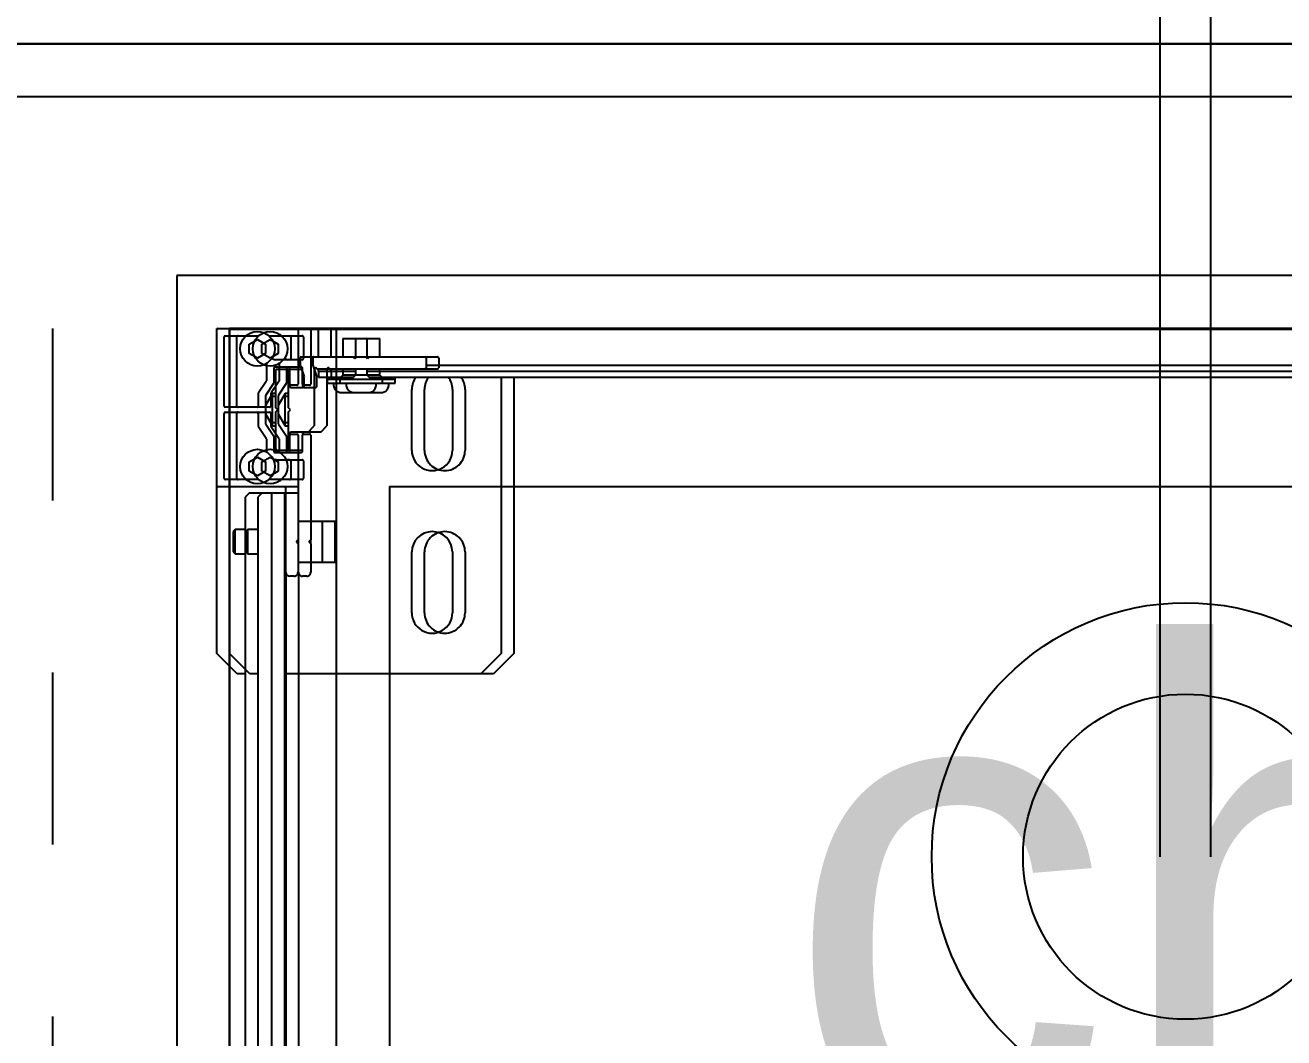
# Model space of a CAD drawing. Header units: centimetres. Extents: x 2648 to 12729, y 1890 to 6224.
# Drawn here: x 8948.27 to 8979.25, y 3202.65 to 3227.57 of the extents above; entities that cross this region are included whole.
import ezdxf

# ---------------------------------------------------------------- set-up
doc = ezdxf.new("R2010")
doc.units = ezdxf.units.CM
doc.linetypes.add('prlm_vmc', pattern=[0.282222, 0.141111, -0.141111])
for name, color, linetype in [('B aménagement intérieur', 252, 'Continuous'), ('B Général', 252, 'Continuous'), ('C ANNOTATIONS-prestations', 252, 'Continuous'), ('F REMPLISSAGE-vert clair', 252, 'Continuous'), ('F REMPLISSAGE-vert foncé', 252, 'Continuous'), ('MTI900_Alu', 252, 'Continuous'), ('prlm-GT', 242, 'Continuous')]:
    doc.layers.add(name, color=color, linetype=linetype)
doc.layers.add('prlm-CHAUFF', color=4, linetype='Continuous', lineweight=25)
doc.layers.add('prlm-ELEC-CFO', color=10, linetype='Continuous', lineweight=25)
doc.styles.add('prlm-elec-cfo', font='comic.ttf', dxfattribs={"height": 12})

# ---------------------------------------------------------------- blocks, each defined once
blk = doc.blocks.new('B 80.Gaine 150_70')
at = {"layer": 'B Général', "linetype": 'Continuous', "flags": 128}
for points in [[(-70, 36.305), (19.5, 36.305), (19.5, -2.715), (-70, -2.715)], [(-70, -2.7), (-70, 36.3), (19.5, 36.3), (19.5, -2.7)]]:
    blk.add_lwpolyline(points, close=True, dxfattribs=at)
at = {"layer": 'C ANNOTATIONS-prestations'}
for p, q in [((18.15, 1.335), (18.15, 32.035)), ((18.8, 1.435), (18.8, 31.935)), ((17.8, 3.285), (17.8, 30.055)), ((12.5, 5.285), (13, 5.785)), ((13, 5.785), (17.8, 5.785)), ((18.8, 5.785), (19, 5.785)), ((19, 5.785), (19.5, 5.285)), ((12.5, -1.515), (12.5, 5.285)), ((19.5, 5.285), (19.5, 1.155)), ((13.7, 2.785), (13.7, 4.285)), ((14.7, 4.285), (14.7, 2.785)), ((17.5, 2.585), (17.5, 3.285)), ((17.6, 3.385), (17.7, 3.385)), ((17.8, 3.285), (17.8, 1.215)), ((16.9, 3.035), (16.9, 2.035)), ((17.5, 3.035), (16.9, 3.035)), ((19.05, 2.835), (18.8, 2.835)), ((19.05, 2.835), (19.05, 2.235)), ((19.1, 2.785), (19.05, 2.835)), ((17.529, 2.556), (17.5, 2.585)), ((17.5, 2.585), (17.5, 2.485)), ((17.5, 2.485), (17.529, 2.514)), ((17.5, -0.085), (17.5, 2.485)), ((19.1, 2.285), (19.1, 2.785)), ((18.8, 2.235), (19.05, 2.235)), ((19.05, 2.235), (19.1, 2.285)), ((16.9, 2.035), (17.5, 2.035)), ((17.8, 1.335), (18.15, 1.335)), ((18.15, 1.335), (18.7, 1.335)), ((18.7, 1.335), (18.8, 1.435)), ((17.68, 0.545), (17.68, 0.975)), ((17.71, 1.005), (18.217, 1.005)), ((17.83, 1.185), (19.47, 1.185)), ((18.783, 1.005), (19.29, 1.005)), ((19.32, 0.975), (19.32, -0.625)), ((19.5, 1.155), (19.5, -2.685)), ((18.3, 0.8), (18.5, 0.916)), ((18.3, 0.57), (18.3, 0.8)), ((18.5, 0.916), (18.7, 0.8)), ((18.7, 0.8), (18.7, 0.57)), ((18.03, 0.515), (17.71, 0.515)), ((18.07, 0.335), (17.73, 0.335)), ((18.28, -0.001), (18.28, 0.321)), ((18.5, 0.454), (18.3, 0.57)), ((18.7, 0.57), (18.5, 0.454)), ((13.7, -1.215), (13.7, 0.285)), ((14.7, 0.285), (14.7, -1.215)), ((17.7, 0.305), (17.7, -0.085)), ((17.73, 0.285), (18.02, 0.285)), ((18.05, 0.255), (18.05, -0.665)), ((18.1, -0.065), (18.1, 0.305)), ((17.25, -0.165), (17.1, -0.315)), ((17.25, -0.165), (17.67, -0.165)), ((17.67, -0.115), (17.53, -0.115)), ((17.7, -0.135), (17.7, -0.085)), ((18.295, -0.357), (18.1, -0.065)), ((18.48, -0.311), (18.285, -0.018)), ((17.1, -1.715), (17.1, -0.315)), ((18.127, -0.315), (18.05, -0.315)), ((18.05, -0.392), (18.171, -0.392)), ((18.127, -0.315), (18.127, -1.115)), ((18.3, -0.615), (18.127, -0.315)), ((18.3, -1.056), (18.3, -0.374)), ((18.48, -0.625), (18.48, -0.311)), ((18.05, -0.665), (18, -0.715)), ((18, -0.715), (18.05, -0.765)), ((18.05, -0.765), (18.05, -1.685)), ((18.127, -1.115), (18.3, -0.815)), ((18.48, -1.11), (18.48, -0.805)), ((19.29, -0.655), (18.51, -0.655)), ((18.51, -0.775), (19.29, -0.775)), ((19.32, -0.805), (19.32, -2.505)), ((16.425, -1.135), (15.775, -1.135)), ((18.05, -1.038), (18.171, -1.038)), ((18.05, -1.115), (18.127, -1.115)), ((18.105, -1.357), (18.295, -1.073)), ((18.285, -1.412), (18.475, -1.127)), ((15.75, -1.515), (-66.25, -1.515)), ((16.78, -1.365), (15.42, -1.365)), ((15.42, -1.365), (15.42, -1.465)), ((16.78, -1.465), (15.42, -1.465)), ((15.42, -1.465), (15.42, -1.515)), ((15.7, -1.465), (15.8, -1.565)), ((16.4, -1.565), (16.5, -1.465)), ((17, -1.515), (16.45, -1.515)), ((16.78, -1.465), (16.78, -1.365)), ((16.78, -1.515), (16.78, -1.465)), ((17, -1.665), (17, -1.515)), ((17.35, -1.295), (17.35, -1.51)), ((17.448, -1.81), (17.352, -1.52)), ((17.67, -1.265), (17.38, -1.265)), ((17.5, -2.685), (17.5, -1.345)), ((17.53, -1.315), (17.67, -1.315)), ((17.7, -1.345), (17.7, -1.295)), ((17.7, -1.345), (17.7, -1.735)), ((18.1, -1.735), (18.1, -1.374)), ((18.28, -1.851), (18.28, -1.429)), ((15.8, -1.665), (-66.3, -1.665)), ((14.35, -1.815), (-64.85, -1.815)), ((14.35, -1.985), (14.35, -1.745)), ((14.38, -1.715), (17.04, -1.715)), ((15.8, -1.565), (16.4, -1.565)), ((15.8, -1.565), (15.8, -1.715)), ((16.4, -1.715), (16.4, -1.565)), ((17, -1.665), (16.4, -1.665)), ((17, -1.665), (17, -1.715)), ((17.45, -1.985), (17.45, -1.82)), ((18.02, -1.715), (17.73, -1.715)), ((17.73, -1.765), (18.07, -1.765)), ((16.05, -2.015), (14.38, -2.015)), ((15.8, -2.015), (15.8, -2.465)), ((16.05, -2.015), (16.1, -1.965)), ((16.1, -1.965), (16.15, -2.015)), ((17.42, -2.015), (16.15, -2.015)), ((16.4, -2.465), (16.4, -2.015)), ((17, -2.015), (17, -2.715)), ((17.68, -2.505), (17.68, -1.975)), ((17.71, -1.945), (18.056, -1.945)), ((18.3, -2.1), (18.5, -1.984)), ((18.3, -2.33), (18.3, -2.1)), ((18.5, -1.984), (18.7, -2.1)), ((18.7, -2.1), (18.7, -2.33)), ((16.4, -2.465), (15.8, -2.465)), ((18.5, -2.446), (18.3, -2.33)), ((18.7, -2.33), (18.5, -2.446)), ((17, -2.715), (-67.5, -2.715)), ((17.53, -2.715), (17, -2.715)), ((19.47, -2.715), (17.53, -2.715)), ((18.217, -2.535), (17.71, -2.535)), ((19.29, -2.535), (18.783, -2.535)), ((19.5, -2.715), (19.47, -2.715)), ((19.5, -2.685), (19.5, -2.715))]:
    blk.add_line(p, q, dxfattribs=at)
at = {"layer": 'C ANNOTATIONS-prestations', "flags": 128}
for points in [[(14.7, 4.285, 0.414214), (14.2, 4.785, 0.414214), (13.7, 4.285)], [(17.6, 3.385, 0.198912), (17.529, 3.356, 0.198912), (17.5, 3.285)], [(17.8, 3.285, 0.198912), (17.771, 3.356, 0.198912), (17.7, 3.385)], [(13.7, 2.785, 0.414214), (14.2, 2.285, 0.414214), (14.7, 2.785)], [(17.529, 2.514, 0.198912), (17.538, 2.535, 0.198912), (17.529, 2.556)], [(17.71, 1.005, 0.198912), (17.689, 0.996, 0.198912), (17.68, 0.975)], [(17.8, 1.215, 0.198912), (17.809, 1.194, 0.198912), (17.83, 1.185)], [(18.22, 1.005, 0.01196), (18.219, 1.005, 0.01196), (18.217, 1.005)], [(18.783, 1.005, 0.01196), (18.781, 1.005, 0.01196), (18.78, 1.005)], [(19.32, 0.975, 0.198912), (19.311, 0.996, 0.198912), (19.29, 1.005)], [(19.5, 1.155, 0.198912), (19.491, 1.176, 0.198912), (19.47, 1.185)], [(14.7, 0.285, 0.414214), (14.2, 0.785, 0.414214), (13.7, 0.285)], [(17.68, 0.545, 0.198912), (17.689, 0.524, 0.198912), (17.71, 0.515)], [(17.73, 0.335, 0.198912), (17.709, 0.326, 0.198912), (17.7, 0.305)], [(18.03, 0.515, 0.095961), (18.068, 0.522, 0.095961), (18.099, 0.543)], [(18.1, 0.305, 0.198912), (18.091, 0.326, 0.198912), (18.07, 0.335)], [(17.73, 0.285, 0.198912), (17.709, 0.276, 0.198912), (17.7, 0.255)], [(18.05, 0.255, 0.198912), (18.041, 0.276, 0.198912), (18.02, 0.285)], [(17.5, -0.085, 0.198912), (17.509, -0.106, 0.198912), (17.53, -0.115)], [(17.67, -0.115, 0.198912), (17.691, -0.106, 0.198912), (17.7, -0.085)], [(17.67, -0.165, 0.198912), (17.691, -0.156, 0.198912), (17.7, -0.135)], [(18.28, -0.001, 0.073633), (18.281, -0.01, 0.073633), (18.285, -0.018)], [(18.3, -0.374, 0.073633), (18.299, -0.365, 0.073633), (18.295, -0.357)], [(18.48, -0.625, 0.198912), (18.489, -0.646, 0.198912), (18.51, -0.655)], [(18.51, -0.775, 0.198912), (18.489, -0.784, 0.198912), (18.48, -0.805)], [(19.29, -0.655, 0.198912), (19.311, -0.646, 0.198912), (19.32, -0.625)], [(19.32, -0.805, 0.198912), (19.311, -0.784, 0.198912), (19.29, -0.775)], [(13.7, -1.215, 0.080612), (13.726, -1.373, 0.080612), (13.8, -1.515)], [(14.6, -1.515, 0.080612), (14.674, -1.373, 0.080612), (14.7, -1.215)], [(15.775, -1.135, 0.218554), (15.623, -1.205, 0.218554), (15.577, -1.365)], [(16.623, -1.365, 0.218554), (16.577, -1.205, 0.218554), (16.425, -1.135)], [(18.295, -1.073, 0.073633), (18.299, -1.065, 0.073633), (18.3, -1.056)], [(18.475, -1.127, 0.073633), (18.479, -1.119, 0.073633), (18.48, -1.11)], [(15.577, -1.36, 0.003145), (15.576, -1.362, 0.003145), (15.576, -1.365)], [(16.624, -1.365, 0.003145), (16.624, -1.362, 0.003145), (16.623, -1.36)], [(17.38, -1.265, 0.198912), (17.359, -1.274, 0.198912), (17.35, -1.295)], [(17.35, -1.51, 0.040241), (17.35, -1.515, 0.040241), (17.352, -1.52)], [(17.53, -1.315, 0.198912), (17.509, -1.324, 0.198912), (17.5, -1.345)], [(17.7, -1.295, 0.198912), (17.691, -1.274, 0.198912), (17.67, -1.265)], [(17.7, -1.345, 0.198912), (17.691, -1.324, 0.198912), (17.67, -1.315)], [(18.105, -1.357, 0.073633), (18.101, -1.365, 0.073633), (18.1, -1.374)], [(18.285, -1.412, 0.073633), (18.281, -1.42, 0.073633), (18.28, -1.429)], [(14.38, -1.715, 0.198912), (14.359, -1.724, 0.198912), (14.35, -1.745)], [(17.04, -1.715, 0.414214), (17.07, -1.745, 0.414214), (17.1, -1.715)], [(17.45, -1.82, 0.040241), (17.45, -1.815, 0.040241), (17.448, -1.81)], [(17.7, -1.685, 0.198912), (17.709, -1.706, 0.198912), (17.73, -1.715)], [(17.7, -1.735, 0.198912), (17.709, -1.756, 0.198912), (17.73, -1.765)], [(18.02, -1.715, 0.198912), (18.041, -1.706, 0.198912), (18.05, -1.685)], [(18.07, -1.765, 0.198912), (18.091, -1.756, 0.198912), (18.1, -1.735)], [(14.35, -1.985, 0.198912), (14.359, -2.006, 0.198912), (14.38, -2.015)], [(17.42, -2.015, 0.198912), (17.441, -2.006, 0.198912), (17.45, -1.985)], [(17.71, -1.945, 0.198912), (17.689, -1.954, 0.198912), (17.68, -1.975)], [(18.14, -1.99, 0.123554), (18.104, -1.957, 0.123554), (18.056, -1.945)], [(17.5, -2.685, 0.198912), (17.509, -2.706, 0.198912), (17.53, -2.715)], [(17.68, -2.505, 0.198912), (17.689, -2.526, 0.198912), (17.71, -2.535)], [(18.217, -2.535, 0.01196), (18.219, -2.535, 0.01196), (18.22, -2.535)], [(18.78, -2.535, 0.01196), (18.781, -2.535, 0.01196), (18.783, -2.535)], [(19.29, -2.535, 0.198912), (19.311, -2.526, 0.198912), (19.32, -2.505)], [(19.47, -2.715, 0.198912), (19.491, -2.706, 0.198912), (19.5, -2.685)]]:
    blk.add_lwpolyline(points, format="xyb", dxfattribs=at)
at = {"layer": 'C ANNOTATIONS-prestations'}
for centre in [(18.5, 0.685), (18.5, -2.215)]:
    blk.add_circle(centre, 0.425, dxfattribs=at)
blk = doc.blocks.new('xi.uta-yzen-g')
at = {"layer": 'prlm-CHAUFF', "ltscale": 50}
blk.add_lwpolyline([(-40.5, 20.62), (-40.5, 3.9), (40.5, 3.9), (40.5, 20.62)], close=True, dxfattribs=at)
blk = doc.blocks.new('B 70.MTI900_Alu_390')
at = {"layer": 'MTI900_Alu', "color": 1, "linetype": 'Continuous'}
for p, q in [((-4.475, 0), (-4.472, 0)), ((-4.475, -0.003), (-4.475, 0)), ((-4.472, 0), (-4.278, 0)), ((-4.278, 0), (-4.225, 0)), ((-4.225, 0), (4.225, 0)), ((-4.225, -0.07), (-4.225, 0)), ((-4.475, -0.387), (-4.475, -0.003)), ((-4.457, -0.191), (-4.457, -0.021)), ((-4.454, -0.018), (-4.4033, -0.018)), ((-4.395, -0.0385), (-4.375, -0.0269)), ((-4.375, -0.0269), (-4.355, -0.0385)), ((-4.3467, -0.018), (-4.296, -0.018)), ((-4.293, -0.021), (-4.293, -0.074)), ((-4.275, -0.003), (-4.275, -0.137)), ((-4.165, -0.025), (-4.105, -0.025)), ((-4.165, -0.025), (-4.165, -0.07)), ((-4.105, -0.07), (-4.105, -0.025)), ((-4.395, -0.0615), (-4.395, -0.0385)), ((-4.375, -0.0731), (-4.395, -0.0615)), ((-4.355, -0.0615), (-4.375, -0.0731)), ((-4.355, -0.0385), (-4.355, -0.0615)), ((-4.353, -0.0864), (-4.353, -0.1286)), ((-4.296, -0.077), (-4.3306, -0.077)), ((-4.27, -0.073), (-4.27, -0.0895)), ((-4.2698, -0.0905), (-4.2602, -0.1195)), ((-4.267, -0.07), (-4.14, -0.07)), ((-4.135, -0.075), (-4.14, -0.07)), ((-4.13, -0.07), (-4.135, -0.075)), ((-4.13, -0.07), (-3.963, -0.07)), ((-3.96, -0.073), (-3.96, -0.097)), ((-3.96, -0.09), (3.96, -0.09)), ((-4.335, -0.098), (-4.335, -0.1341)), ((-4.298, -0.095), (-4.332, -0.095)), ((-4.33, -0.195), (-4.33, -0.103)), ((-4.327, -0.1), (-4.298, -0.1)), ((-4.295, -0.137), (-4.295, -0.098)), ((-4.26, -0.142), (-4.26, -0.1205)), ((-4.235, -0.1), (-4.235, -0.24)), ((-3.963, -0.1), (-4.229, -0.1)), ((-4.225, -0.105), (-4.225, -0.1)), ((-4.225, -0.105), (-4.165, -0.105)), ((-4.225, -0.105), (-4.225, -0.12)), ((-4.225, -0.12), (-4.17, -0.12)), ((-4.203, -0.12), (-4.203, -0.125)), ((-4.165, -0.115), (-4.175, -0.125)), ((-4.165, -0.1), (-4.165, -0.115)), ((-4.105, -0.115), (-4.165, -0.115)), ((-4.105, -0.115), (-4.105, -0.1)), ((-4.105, -0.105), (4.105, -0.105)), ((-4.095, -0.125), (-4.105, -0.115)), ((-4.1, -0.12), (4.1, -0.12)), ((-4.067, -0.125), (-4.067, -0.12)), ((-3.775, -0.12), (-3.775, -0.8)), ((-4.3535, -0.1303), (-4.3725, -0.1588)), ((-4.3355, -0.1358), (-4.3545, -0.1642)), ((-4.295, -0.137), (-4.295, -0.142)), ((-4.278, -0.14), (-4.292, -0.14)), ((-4.292, -0.145), (-4.263, -0.145)), ((-4.203, -0.125), (-4.067, -0.125)), ((-4.203, -0.125), (-4.203, -0.135)), ((-4.203, -0.135), (-4.067, -0.135)), ((-4.067, -0.135), (-4.067, -0.125)), ((-3.995, -0.3), (-3.995, -0.15)), ((-3.895, -0.15), (-3.895, -0.3)), ((-4.373, -0.1605), (-4.373, -0.191)), ((-4.3377, -0.16), (-4.355, -0.19)), ((-4.355, -0.1659), (-4.355, -0.2341)), ((-4.33, -0.1677), (-4.3421, -0.1677)), ((-4.3377, -0.24), (-4.3377, -0.16)), ((-4.33, -0.16), (-4.3377, -0.16)), ((-4.1675, -0.158), (-4.1025, -0.158)), ((-4.457, -0.369), (-4.457, -0.209)), ((-4.376, -0.194), (-4.454, -0.194)), ((-4.454, -0.206), (-4.376, -0.206)), ((-4.373, -0.209), (-4.373, -0.2404)), ((-4.355, -0.21), (-4.3377, -0.24)), ((-4.325, -0.2), (-4.33, -0.195)), ((-4.33, -0.205), (-4.325, -0.2)), ((-4.33, -0.297), (-4.33, -0.205)), ((-4.373, -0.2404), (-4.3535, -0.2697)), ((-4.3545, -0.2358), (-4.335, -0.265)), ((-4.33, -0.2323), (-4.3421, -0.2323)), ((-4.3377, -0.24), (-4.33, -0.24)), ((-4.25, -0.255), (-4.235, -0.24)), ((-4.353, -0.2714), (-4.353, -0.3036)), ((-4.335, -0.265), (-4.335, -0.302)), ((-4.295, -0.258), (-4.295, -0.263)), ((-4.295, -0.302), (-4.295, -0.263)), ((-4.25, -0.255), (-4.292, -0.255)), ((-4.292, -0.26), (-4.278, -0.26)), ((-4.275, -0.263), (-4.275, -0.52)), ((-4.332, -0.305), (-4.298, -0.305)), ((-4.298, -0.3), (-4.327, -0.3)), ((-4.395, -0.3285), (-4.375, -0.3169)), ((-4.395, -0.3515), (-4.395, -0.3285)), ((-4.375, -0.3169), (-4.355, -0.3285)), ((-4.355, -0.3285), (-4.355, -0.3515)), ((-4.328, -0.323), (-4.296, -0.323)), ((-4.293, -0.326), (-4.293, -0.369)), ((-4.375, -0.3631), (-4.395, -0.3515)), ((-4.355, -0.3515), (-4.375, -0.3631)), ((-4.475, -0.8), (-4.475, -0.387)), ((-4.308, -0.39), (-4.472, -0.39)), ((-4.4033, -0.372), (-4.454, -0.372)), ((-4.296, -0.372), (-4.3467, -0.372)), ((-4.305, -0.6), (-4.305, -0.393)), ((-4.395, -0.405), (-4.405, -0.415)), ((-4.405, -0.415), (-4.405, -3.465)), ((-4.34, -0.405), (-4.395, -0.405)), ((-4.305, -0.405), (-4.34, -0.405)), ((-4.34, -0.405), (-4.34, -3.475)), ((-4.43, -0.495), (-4.435, -0.5)), ((-4.43, -0.555), (-4.43, -0.495)), ((-4.405, -0.495), (-4.43, -0.495)), ((-4.215, -0.475), (-4.275, -0.475)), ((-4.215, -0.575), (-4.215, -0.475)), ((-4.435, -0.5), (-4.435, -0.55)), ((-4.275, -0.52), (-4.2779, -0.5229)), ((-4.275, -0.53), (-4.275, -0.52)), ((-4.435, -0.55), (-4.43, -0.555)), ((-4.43, -0.555), (-4.405, -0.555)), ((-4.2779, -0.5271), (-4.275, -0.53)), ((-4.275, -0.53), (-4.275, -0.6)), ((-3.995, -0.7), (-3.995, -0.55)), ((-3.895, -0.55), (-3.895, -0.7)), ((-4.275, -0.575), (-4.215, -0.575)), ((-4.305, -0.6), (-4.305, -3.277)), ((-4.285, -0.61), (-4.295, -0.61)), ((-4.425, -0.85), (-4.475, -0.8)), ((-3.775, -0.8), (-3.825, -0.85)), ((-4.405, -0.85), (-4.425, -0.85)), ((-3.825, -0.85), (-4.305, -0.85))]:
    blk.add_line(p, q, dxfattribs=at)
for centre in [(-4.375, -0.05), (-4.375, -0.34)]:
    blk.add_circle(centre, 0.0425, dxfattribs=at)
for centre, radius, start, end in [((-4.472, -0.003), 0.003, 90, 180), ((-4.278, -0.003), 0.003, 0, 90), ((-4.454, -0.021), 0.003, 90, 180), ((-4.4033, -0.021), 0.003, 84.5182, 90), ((-4.3467, -0.021), 0.003, 90, 95.4817), ((-4.296, -0.021), 0.003, 0, 90), ((-4.3306, -0.067), 0.01, 213.6525, 270), ((-4.296, -0.074), 0.003, 270, 0), ((-4.267, -0.073), 0.003, 90, 180), ((-4.267, -0.0895), 0.003, 180, 198.4349), ((-3.963, -0.073), 0.003, 0, 90), ((-4.332, -0.098), 0.003, 90, 180), ((-4.327, -0.103), 0.003, 90, 180), ((-4.298, -0.098), 0.003, 0, 90), ((-4.298, -0.103), 0.003, 0, 90), ((-4.263, -0.1205), 0.003, 0, 18.4349), ((-4.232, -0.1), 0.003, 0, 180), ((-3.945, -0.15), 0.05, 143.1301, 180), ((-3.963, -0.097), 0.003, 270, 0), ((-3.945, -0.15), 0.05, 0, 36.8699), ((-4.356, -0.1286), 0.003, 326.3099, 0), ((-4.338, -0.1341), 0.003, 326.3099, 0), ((-4.292, -0.137), 0.003, 180, 270), ((-4.292, -0.142), 0.003, 180, 270), ((-4.278, -0.137), 0.003, 270, 0), ((-4.263, -0.142), 0.003, 270, 0), ((-4.1675, -0.138), 0.02, 171.3731, 270), ((-4.1675, -0.133), 0.02, 185.7392, 187.1808), ((-4.1025, -0.138), 0.02, 270, 8.6269), ((-4.1025, -0.133), 0.02, 352.8192, 354.2608), ((-4.37, -0.1605), 0.003, 146.3099, 180), ((-4.352, -0.1659), 0.003, 146.3099, 180), ((-4.454, -0.191), 0.003, 180, 270), ((-4.454, -0.209), 0.003, 90, 180), ((-4.376, -0.191), 0.003, 270, 0), ((-4.376, -0.209), 0.003, 0, 90), ((-4.352, -0.2341), 0.003, 180, 213.6901), ((-4.356, -0.2714), 0.003, 0, 33.6901), ((-4.292, -0.258), 0.003, 90, 180), ((-4.292, -0.263), 0.003, 90, 180), ((-4.278, -0.263), 0.003, 0, 90), ((-4.332, -0.302), 0.003, 180, 270), ((-4.327, -0.297), 0.003, 180, 270), ((-4.298, -0.297), 0.003, 270, 0), ((-4.298, -0.302), 0.003, 270, 0), ((-3.945, -0.3), 0.05, 180, 0), ((-4.328, -0.333), 0.01, 90, 133.851), ((-4.296, -0.326), 0.003, 0, 90), ((-4.454, -0.369), 0.003, 180, 270), ((-4.296, -0.369), 0.003, 270, 0), ((-4.472, -0.387), 0.003, 180, 270), ((-4.4033, -0.369), 0.003, 270, 275.4818), ((-4.3467, -0.369), 0.003, 264.5182, 270), ((-4.308, -0.393), 0.003, 0, 90), ((-4.2758, -0.525), 0.003, 135, 225), ((-3.945, -0.55), 0.05, 0, 180), ((-4.295, -0.6), 0.01, 180, 270), ((-4.285, -0.6), 0.01, 270, 0), ((-3.945, -0.7), 0.05, 180, 0)]:
    blk.add_arc(centre, radius, start, end, dxfattribs=at)
blk = doc.blocks.new('xi.thema+')
at = {"layer": 'prlm-CHAUFF', "color": 0}
blk.add_lwpolyline([(-20.9, 0), (-20.9, 34.4), (20.9, 34.4), (20.9, 0)], close=True, dxfattribs=at)
at = {"layer": 'prlm-CHAUFF', "color": 7, "linetype": 'prlm_vmc', "ltscale": 30}
blk.add_lwpolyline([(27.9, 0), (27.9, 34.4)], dxfattribs=at)
at = {"layer": 'prlm-CHAUFF', "color": 0}
for radius in [6.25, 4]:
    blk.add_circle((0, 13), radius, dxfattribs=at)

msp = doc.modelspace()

# ---------------------------------------------------------------- linework, layer by layer
at = {"layer": 'B aménagement intérieur', "linetype": 'Continuous'}
for p, q in [((9042.796, 3227.104), (8946.296, 3227.105)), ((9042.796, 3220.104), (8953.296, 3220.105)), ((8953.296, 3220.105), (8953.296, 3181.085))]:
    msp.add_line(p, q, dxfattribs=at)
at = {"layer": 'F REMPLISSAGE-vert clair'}
for p, q in [((9042.796, 3225.804), (8947.596, 3225.805)), ((9042.796, 3221.404), (8951.996, 3221.405)), ((8951.996, 3221.405), (8951.996, 3182.385))]:
    msp.add_line(p, q, dxfattribs=at)
at = {"layer": 'F REMPLISSAGE-vert foncé', "linetype": 'Continuous'}
for p, q in [((9042.796, 3227.104), (8946.296, 3227.105)), ((9042.796, 3220.104), (8953.296, 3220.105)), ((8953.296, 3220.105), (8953.296, 3181.085))]:
    msp.add_line(p, q, dxfattribs=at)
at = {"layer": 'F REMPLISSAGE-vert foncé'}
for p, q in [((9042.796, 3225.804), (8947.596, 3225.805)), ((9042.796, 3221.404), (8951.996, 3221.405)), ((8951.996, 3221.405), (8951.996, 3182.385))]:
    msp.add_line(p, q, dxfattribs=at)

# ---------------------------------------------------------------- block references
at = {"layer": 'B aménagement intérieur', "rotation": 180}
msp.add_blockref('B 80.Gaine 150_70', (8972.796, 3217.389), dxfattribs=at)

# ---------------------------------------------------------------- next in the draw order: texts
at = {"layer": 'prlm-ELEC-CFO', "lineweight": 20, "insert": (8975.447, 3206.104), "char_height": 12, "attachment_point": 5, "line_spacing_factor": 0.8, "style": 'prlm-elec-cfo', "bg_fill": 3, "box_fill_scale": 1.1, "bg_fill_color": 256, "bg_fill_transparency": 0}
msp.add_mtext('ch', dxfattribs=at)

# ---------------------------------------------------------------- next in the draw order: linework, layer by layer
at = {"layer": 'prlm-CHAUFF', "ltscale": 50}
for p, q in [((8976.209, 3207.104), (8976.209, 3240.748)), ((8977.459, 3207.104), (8977.459, 3240.748))]:
    msp.add_line(p, q, dxfattribs=at)
at = {"layer": 'prlm-GT'}
msp.add_lwpolyline([(8899.107, 3252.389), (9042.796, 3252.389), (9042.796, 3227.104), (8946.296, 3227.104), (8946.296, 3188.089), (8899.107, 3188.089)], close=True, dxfattribs=at)

# ---------------------------------------------------------------- next in the draw order: block references
at = {"layer": 'prlm-CHAUFF'}
for name, p, rotation in [('xi.thema+', (8976.834, 3220.104), 179.9998100426611), ('xi.uta-yzen-g', (8997.734, 3220.104), 179.9998100546006)]:
    msp.add_blockref(name, p, dxfattribs=dict(at, rotation=rotation))
at = {"layer": 'prlm-CHAUFF', "xscale": 9.999999999999975, "yscale": 9.999999999999975, "zscale": 9.999999999999975, "rotation": 359.9998846602292}
msp.add_blockref('B 70.MTI900_Alu_390', (8997.734, 3220.104), dxfattribs=at)

doc.saveas('drawing.dxf')
